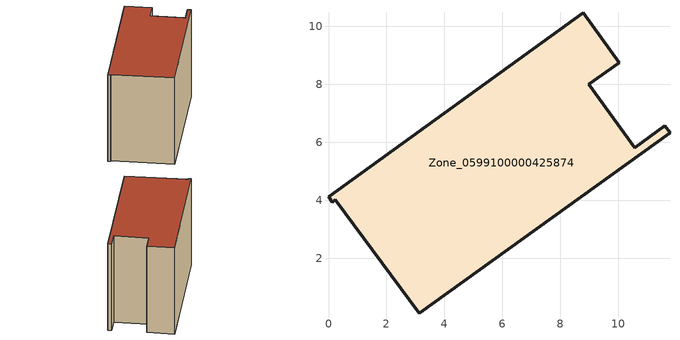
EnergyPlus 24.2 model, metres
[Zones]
Zone_0599100000425874
 floor ground (C_G): 0.14,3.94 0,4.13 8.78,10.47 10.02,8.75 8.98,8 10.56,5.82 11.6,6.57 11.78,6.33 3.13,0.11 0.23,4.01 z0
 wall outside (C_F): 3.13,0.11 11.78,6.33 11.6,6.57 10.56,5.82 8.98,8 10.02,8.75 8.78,10.47 0,4.13 0.14,3.94 0.23,4.01 3.13,0.11 z0:7.49
 roof outside (C_R): 0.23,4.01 3.13,0.11 11.78,6.33 11.6,6.57 10.56,5.82 8.98,8 10.02,8.75 8.78,10.47 0,4.13 0.14,3.94 z7.49
[BUILDING]
Pand.0599100000425874: North Axis=0; Terrain=City; Loads Convergence Tolerance Value=0.04; Temperature Convergence Tolerance Value=0.4; Solar Distribution=FullExterior; Maximum Number of Warmup Days=25; Minimum Number of Warmup Days=1
[Site:Location]
Rotterdam.The.Hague.AP_ZH_NLD Design_Conditions: Latitude=51.96; Longitude=4.45; Time Zone=1; Elevation=-4.5
[SITE:GROUNDTEMPERATURE:BUILDINGSURFACE]
18, 18, 18, 18, 18, 18, 18, 18, 18, 18, 18, 18
[MATERIAL] Thermal Absorptance=0.9; Solar Absorptance=0.7; Visible Absorptance=0.7
Name | Roughness | Thickness | Conductivity | Density | Specific Heat
G.TI.2006-2014 | MediumSmooth | 0.15 | 0.06 | 540 | 1210
F.TI.2006-2014 | Rough | 0.3 | 0.12 | 1920 | 840
R.TI.2006-2014 | MediumRough | 0.2 | 0.08 | 1500 | 1000
[CONSTRUCTION]
C_G: G.TI.2006-2014
C_F: F.TI.2006-2014
C_R: R.TI.2006-2014
[ZONE]
Zone_0599100000425874: Type=1; Multiplier=1; Ceiling Height=Autocalculate; Volume=Autocalculate; Floor Area=autocalculate; Part of Total Floor Area=Yes
[ZONEINFILTRATION:DESIGNFLOWRATE]
Infil_Zone_0599100000425874: Zone or ZoneList or Space or SpaceList=Zone_0599100000425874; Schedule=AlwaysOn; Design Flow Rate Calculation Method=Flow/Area; Flow Rate per Floor Area=0.0015; Constant Term Coefficient=1; Temperature Term Coefficient=0; Velocity Term Coefficient=0; Velocity Squared Term Coefficient=0
[HVACTEMPLATE:ZONE:IDEALLOADSAIRSYSTEM]
Zone_0599100000425874: Maximum Heating Supply Air Temperature=50; Minimum Cooling Supply Air Temperature=13; Maximum Heating Supply Air Humidity Ratio=0.0156; Minimum Cooling Supply Air Humidity Ratio=0.0077; Heating Limit=NoLimit; Cooling Limit=NoLimit; Dehumidification Control Type=ConstantSensibleHeatRatio; Cooling Sensible Heat Ratio=0.7; Dehumidification Setpoint=60; Humidification Control Type=None; Humidification Setpoint=30; Outdoor Air Method=None; Outdoor Air Flow Rate per Person=0.00944; Outdoor Air Flow Rate per Zone Floor Area=0; Outdoor Air Flow Rate per Zone=0; Demand Controlled Ventilation Type=None; Outdoor Air Economizer Type=NoEconomizer; Heat Recovery Type=None; Sensible Heat Recovery Effectiveness=0.7; Latent Heat Recovery Effectiveness=0.65
[ZONECONTROL:THERMOSTAT]
ThermostatControl_Zone_0599100000425874: Zone or ZoneList=Zone_0599100000425874; Control Type Schedule=DualSetpointControlType; Control 1=Thermostat_Zone_0599100000425874; Temperature Difference Between Cutout And Setpoint=0
[THERMOSTATSETPOINT:DUALSETPOINT]
Thermostat_Zone_0599100000425874: Heating Setpoint Temperature Schedule=HeatingSetpoint_Zone_0599100000425874; Cooling Setpoint Temperature Schedule=CoolingSetpoint_Zone_0599100000425874
[SCHEDULE:COMPACT]
HeatingSetpoint_Zone_0599100000425874: Through: 12/31, For: AllDays, Until: 24:00, 21
CoolingSetpoint_Zone_0599100000425874: Through: 12/31, For: AllDays, Until: 24:00, 24
DualSetpointControlType: Through: 12/31, For: AllDays, Until: 24:00, 4
AlwaysOn: Through: 12/31, For: AllDays, Until: 24:00, 1
